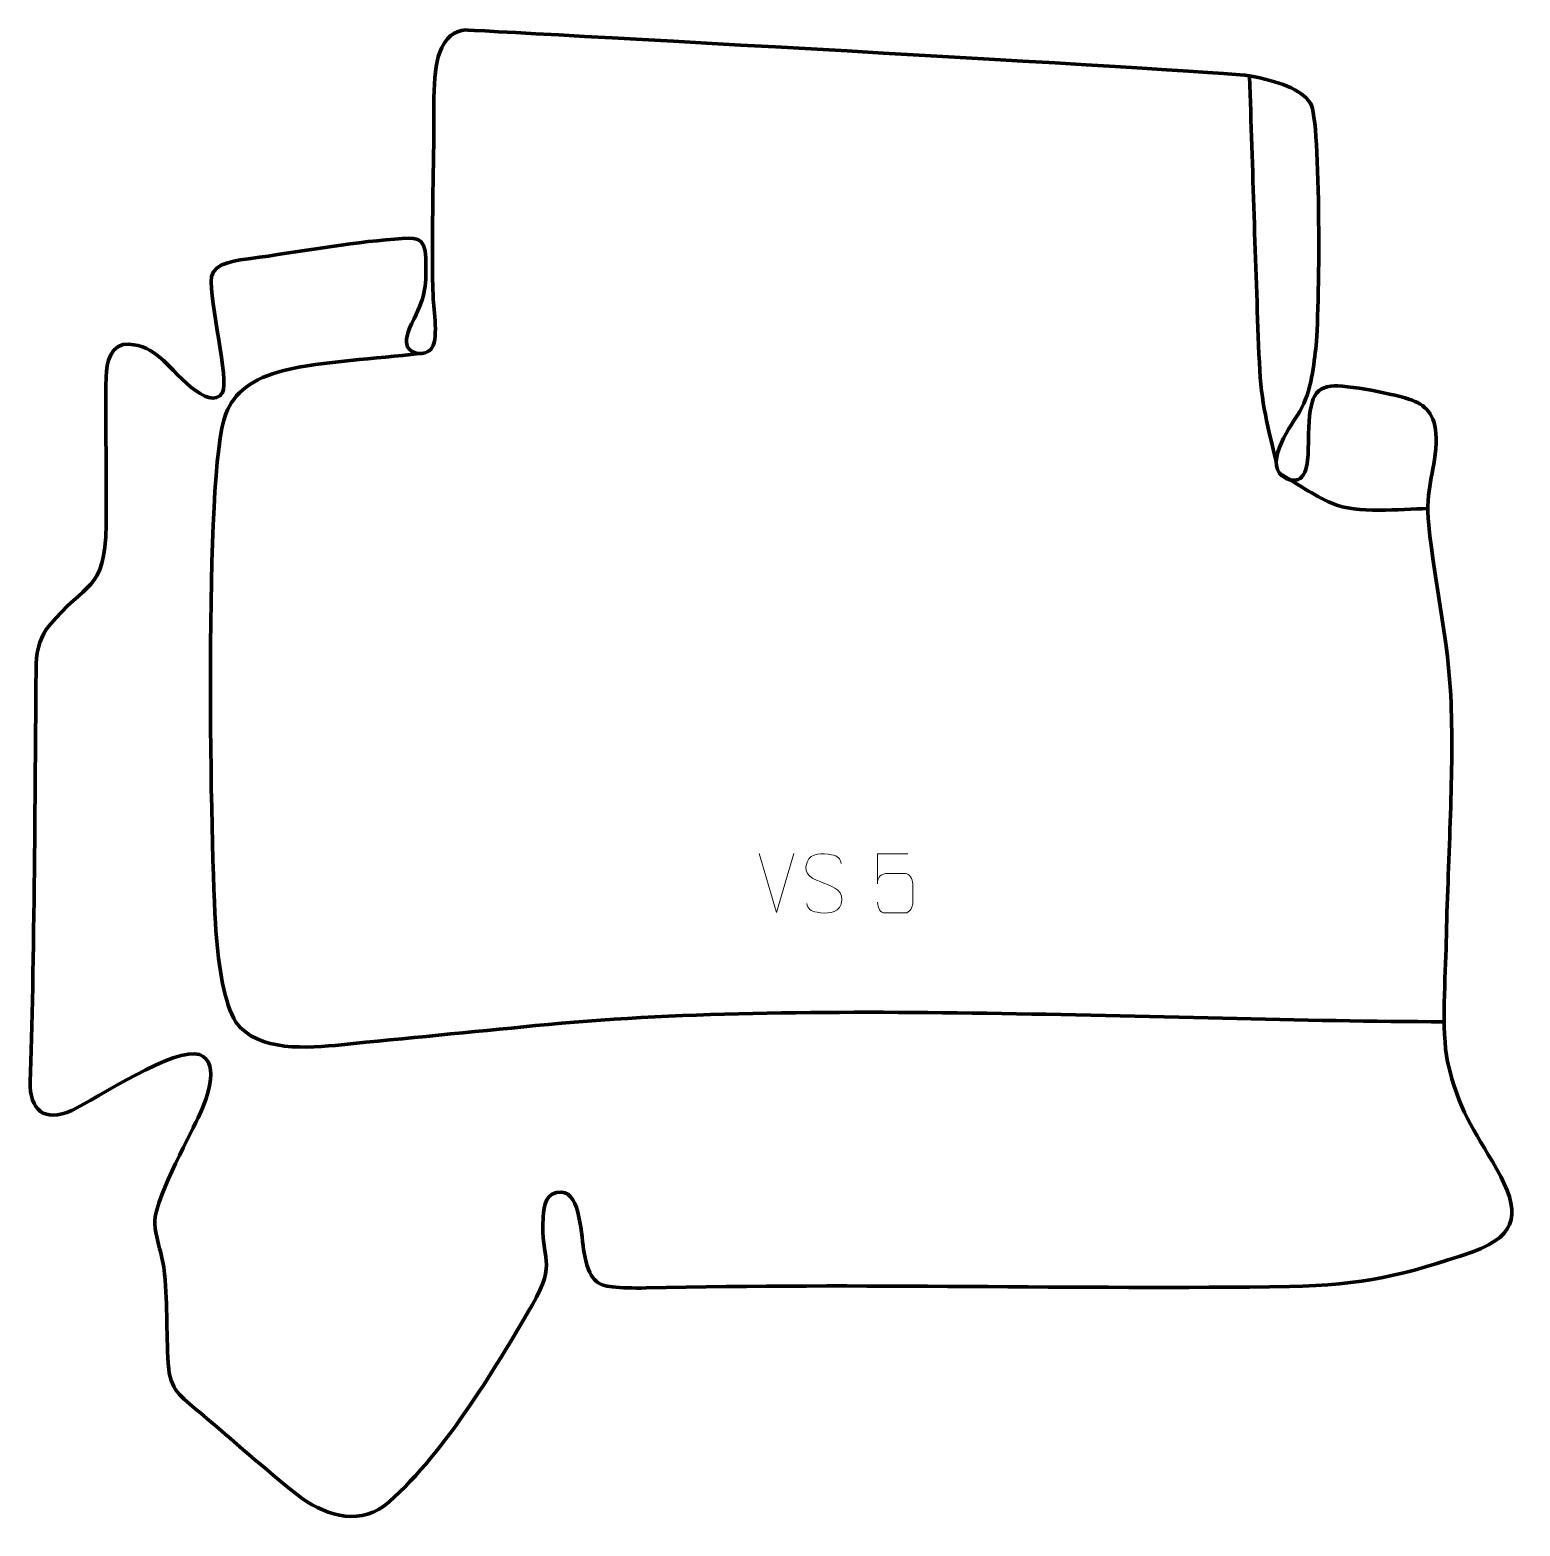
# Model space of a CAD drawing. Header units: millimetres. Extents: x 1067 to 1695, y 71 to 701.
import ezdxf

# ---------------------------------------------------------------- set-up
doc = ezdxf.new("R2010")
doc.units = ezdxf.units.MM
doc.header["$MEASUREMENT"] = 0
doc.layers.add('layer 2', color=7, linetype='Continuous')
doc.layers.add('layer 3', color=7, linetype='Continuous')

msp = doc.modelspace()

# ---------------------------------------------------------------- linework, layer by layer
at = {"layer": 'layer 2', "color": 142, "lineweight": 158}
for points, knots in [([(1592.741, 519.5667), (1588.1911, 537.9846), (1586.2108, 545.3085), (1585.4444, 564.7323), (1585.4444, 564.7323), (1583.9175, 603.6987), (1582.8238, 642.7342), (1581.4445, 681.7182), (1581.4445, 681.7182), (1581.4445, 681.7182), (1581.4339, 682.0191), (1581.4339, 682.0191)], [0, 0, 0, 0, 0.25, 0.25, 0.25, 0.25, 0.5, 0.5, 0.5, 0.5, 1, 1, 1, 1]), ([(1663.5165, 283.4113), (1545.6657, 283.6797), (1395.0926, 293.2268), (1280.5796, 281.7879), (1280.5796, 281.7879), (1253.3025, 279.0132), (1226.0108, 276.4994), (1198.7294, 273.7368), (1198.7294, 273.7368), (1184.8686, 272.33), (1163.5604, 270.5443), (1154.2374, 283.1949), (1154.2374, 283.1949), (1149.3935, 291.4327), (1146.9884, 305.833), (1145.8554, 321.7024), (1145.8554, 321.7024), (1143.5656, 353.7792), (1140.5553, 516.0884), (1149.9738, 539.5693), (1149.9738, 539.5693), (1153.6634, 548.7672), (1160.995, 554.4995), (1174.3934, 557.813), (1174.3934, 557.813), (1190.862, 561.8855), (1213.645, 562.7874), (1231.4185, 564.9803)], [0, 0, 0, 0, 0.125, 0.125, 0.125, 0.125, 0.25, 0.25, 0.25, 0.25, 0.375, 0.375, 0.375, 0.375, 0.5, 0.5, 0.5, 0.5, 0.625, 0.625, 0.625, 0.625, 0.75, 0.75, 0.75, 0.75, 1, 1, 1, 1]), ([(1656.6696, 499.6958), (1644.6247, 499.4748), (1627.1117, 497.3037), (1616.1199, 501.8875), (1616.1199, 501.8875), (1608.4927, 505.2474), (1601.34, 510.2728), (1594.1423, 514.5264)], [0, 0, 0, 0, 0.33333333, 0.33333333, 0.33333333, 0.33333333, 1, 1, 1, 1])]:
    msp.add_open_spline(points, degree=3, knots=knots, dxfattribs=at)
at = {"layer": 'layer 3', "color": 242, "lineweight": 158}
msp.add_open_spline([(1251.2538, 701.3916), (1246.1115, 700.8292), (1242.6927, 698.439), (1240.0543, 691.6528), (1240.0543, 691.6528), (1237.0237, 683.8572), (1237.7152, 662.4639), (1237.6206, 653.1308), (1237.6206, 653.1308), (1237.3887, 631.7495), (1236.6671, 610.4054), (1237.3369, 589.0224), (1237.3369, 589.0224), (1237.5296, 583.2287), (1240.0381, 570.4974), (1236.2216, 566.5886), (1236.2216, 566.5886), (1233.9129, 564.2241), (1228.4063, 564.4588), (1226.614, 567.9015), (1226.614, 567.9015), (1225.4059, 570.2222), (1226.3781, 573.8664), (1229.336, 579.6407), (1229.336, 579.6407), (1234.3298, 589.389), (1234.6006, 594.1783), (1234.2866, 605.1953), (1234.2866, 605.1953), (1234.0119, 614.8342), (1229.9376, 613.8666), (1221.2147, 613.2305), (1221.2147, 613.2305), (1201.5008, 611.7931), (1180.3195, 607.741), (1160.5247, 605.051), (1160.5247, 605.051), (1155.6246, 604.3931), (1145.0558, 603.5048), (1143.9037, 597.4905), (1143.9037, 597.4905), (1143.0094, 586.5679), (1151.5553, 553.6353), (1148.6272, 548.6604), (1148.6272, 548.6604), (1143.1736, 539.3946), (1127.1891, 559.1778), (1122.8209, 562.8946), (1122.8209, 562.8946), (1118.412, 566.6461), (1114.9521, 568.4547), (1109.1558, 569.012), (1109.1558, 569.012), (1101.4702, 569.3601), (1099.6363, 561.1817), (1099.5301, 555.1389), (1099.5301, 555.1389), (1099.2822, 534.3078), (1099.7163, 513.5768), (1099.6167, 492.7929), (1099.6167, 492.7929), (1098.9917, 463.9864), (1090.8799, 469.1629), (1075.3447, 450.1006), (1075.3447, 450.1006), (1072.5151, 446.6289), (1070.1487, 440.5224), (1070.083, 434.2711), (1070.083, 434.2711), (1069.6532, 393.3853), (1069.3346, 301.392), (1067.4776, 258.141), (1067.4776, 258.141), (1067.4416, 246.1607), (1073.4645, 240.8653), (1085.0508, 246.0245), (1085.0508, 246.0245), (1095.4675, 251.1113), (1129.1944, 273.2218), (1138.9119, 269.5629), (1138.9119, 269.5629), (1148.4211, 265.9824), (1141.2389, 249.0308), (1138.3701, 242.9744), (1138.3701, 242.9744), (1133.9179, 233.8169), (1119.3256, 206.689), (1120.0226, 197.9372), (1120.0226, 197.9372), (1120.8597, 190.8538), (1123.3855, 184.9179), (1124.2047, 177.1419), (1124.2047, 177.1419), (1125.5411, 163.6163), (1124.762, 150.1546), (1125.9626, 137.0515), (1125.9626, 137.0515), (1126.8395, 127.4829), (1132.6989, 124.2404), (1139.5212, 118.4142), (1139.5212, 118.4142), (1152.8288, 107.0653), (1166.5609, 94.8718), (1180.1797, 84.0262), (1180.1797, 84.0262), (1190.6382, 75.9774), (1204.7851, 70.88), (1216.6426, 79.2085), (1216.6426, 79.2085), (1240.522, 99.1173), (1263.3914, 136.8328), (1279.0576, 163.964), (1279.0576, 163.964), (1290.0527, 183.0059), (1282.5773, 182.3708), (1283.7093, 201.0106), (1283.7093, 201.0106), (1284.0192, 206.1147), (1285.0626, 211.8839), (1291.476, 211.6174), (1291.476, 211.6174), (1299.6251, 211.2787), (1299.7737, 192.5034), (1301.002, 186.0381), (1301.002, 186.0381), (1303.1771, 174.5884), (1306.4951, 172.2475), (1312.9669, 171.6627), (1312.9669, 171.6627), (1316.6083, 171.3336), (1321.4627, 171.1024), (1327.1507, 171.2382), (1327.1507, 171.2382), (1417.171, 173.3891), (1508.084, 170.5065), (1598.3609, 171.8183), (1598.3609, 171.8183), (1629.0608, 172.4079), (1646.6419, 176.5146), (1675.6054, 186.4804), (1675.6054, 186.4804), (1695.4992, 193.6863), (1695.4186, 203.9087), (1685.6144, 221.3607), (1685.6144, 221.3607), (1675.7312, 238.4676), (1669.7043, 246.1119), (1664.9238, 266.4846), (1664.9238, 266.4846), (1662.2557, 280.2493), (1664.0948, 302.2349), (1664.3653, 316.9758), (1664.3653, 316.9758), (1665.0417, 350.0858), (1667.5263, 385.2192), (1666.4299, 418.0844), (1666.4299, 418.0844), (1665.3393, 444.2539), (1659.6029, 467.331), (1656.9957, 492.7227), (1656.9957, 492.7227), (1655.5583, 508.9323), (1659.2874, 513.388), (1660.1332, 527.4072), (1660.1332, 527.4072), (1660.4429, 538.5326), (1656.465, 542.8964), (1649.9505, 545.3395), (1649.9505, 545.3395), (1643.4894, 547.7624), (1621.991, 552.0887), (1615.7537, 551.3118), (1615.7537, 551.3118), (1607.1437, 550.2391), (1606.405, 542.8939), (1606.2326, 524.733), (1606.2326, 524.733), (1606.1801, 519.2013), (1605.3866, 508.4581), (1596.8826, 512.4168), (1596.8826, 512.4168), (1586.7302, 517.1429), (1597.9334, 533.4785), (1601.6469, 538.9899), (1601.6469, 538.9899), (1607.3139, 547.4005), (1608.3434, 558.6654), (1609.3849, 567.0061), (1609.3849, 567.0061), (1611.0225, 580.1212), (1611.7526, 663.2308), (1607.1492, 670.5092), (1607.1492, 670.5092), (1603.4536, 676.3525), (1593.3497, 679.8682), (1581.4339, 682.0191), (1581.4339, 682.0191), (1569.5181, 684.1699), (1251.2538, 701.3916), (1251.2538, 701.3916)], degree=3, knots=[0, 0, 0, 0, 0.01960784, 0.01960784, 0.01960784, 0.01960784, 0.03921569, 0.03921569, 0.03921569, 0.03921569, 0.05882353, 0.05882353, 0.05882353, 0.05882353, 0.07843137, 0.07843137, 0.07843137, 0.07843137, 0.09803922, 0.09803922, 0.09803922, 0.09803922, 0.11764706, 0.11764706, 0.11764706, 0.11764706, 0.1372549, 0.1372549, 0.1372549, 0.1372549, 0.15686275, 0.15686275, 0.15686275, 0.15686275, 0.17647059, 0.17647059, 0.17647059, 0.17647059, 0.19607843, 0.19607843, 0.19607843, 0.19607843, 0.21568627, 0.21568627, 0.21568627, 0.21568627, 0.23529412, 0.23529412, 0.23529412, 0.23529412, 0.25490196, 0.25490196, 0.25490196, 0.25490196, 0.2745098, 0.2745098, 0.2745098, 0.2745098, 0.29411765, 0.29411765, 0.29411765, 0.29411765, 0.31372549, 0.31372549, 0.31372549, 0.31372549, 0.33333333, 0.33333333, 0.33333333, 0.33333333, 0.35294118, 0.35294118, 0.35294118, 0.35294118, 0.37254902, 0.37254902, 0.37254902, 0.37254902, 0.39215686, 0.39215686, 0.39215686, 0.39215686, 0.41176471, 0.41176471, 0.41176471, 0.41176471, 0.43137255, 0.43137255, 0.43137255, 0.43137255, 0.45098039, 0.45098039, 0.45098039, 0.45098039, 0.47058824, 0.47058824, 0.47058824, 0.47058824, 0.49019608, 0.49019608, 0.49019608, 0.49019608, 0.50980392, 0.50980392, 0.50980392, 0.50980392, 0.52941176, 0.52941176, 0.52941176, 0.52941176, 0.54901961, 0.54901961, 0.54901961, 0.54901961, 0.56862745, 0.56862745, 0.56862745, 0.56862745, 0.58823529, 0.58823529, 0.58823529, 0.58823529, 0.60784314, 0.60784314, 0.60784314, 0.60784314, 0.62745098, 0.62745098, 0.62745098, 0.62745098, 0.64705882, 0.64705882, 0.64705882, 0.64705882, 0.66666667, 0.66666667, 0.66666667, 0.66666667, 0.68627451, 0.68627451, 0.68627451, 0.68627451, 0.70588235, 0.70588235, 0.70588235, 0.70588235, 0.7254902, 0.7254902, 0.7254902, 0.7254902, 0.74509804, 0.74509804, 0.74509804, 0.74509804, 0.76470588, 0.76470588, 0.76470588, 0.76470588, 0.78431373, 0.78431373, 0.78431373, 0.78431373, 0.80392157, 0.80392157, 0.80392157, 0.80392157, 0.82352941, 0.82352941, 0.82352941, 0.82352941, 0.84313725, 0.84313725, 0.84313725, 0.84313725, 0.8627451, 0.8627451, 0.8627451, 0.8627451, 0.88235294, 0.88235294, 0.88235294, 0.88235294, 0.90196078, 0.90196078, 0.90196078, 0.90196078, 0.92156863, 0.92156863, 0.92156863, 0.92156863, 0.94117647, 0.94117647, 0.94117647, 0.94117647, 0.96078431, 0.96078431, 0.96078431, 0.96078431, 1, 1, 1, 1], dxfattribs=at)
at = {"layer": 'layer 3', "color": 250, "lineweight": 9}
for points in [[(1382.1131, 329.4049), (1382.1131, 329.4049), (1374.7913, 354.3585), (1374.7913, 354.3585)], [(1389.435, 354.3585), (1389.435, 354.3585), (1382.1132, 329.4049), (1382.1132, 329.4049)]]:
    msp.add_open_spline(points, degree=3, dxfattribs=at)
for points, knots in [([(1402.1131, 341.8817), (1397.8648, 343.3521), (1392.9567, 345.1479), (1394.9618, 350.6682), (1394.9618, 350.6682), (1396.4653, 354.8081), (1401.6789, 354.4196), (1405.2825, 353.8185), (1405.2825, 353.8185), (1408.1431, 353.3413), (1409.0078, 352.1281), (1409.3184, 350.044)], [0, 0, 0, 0, 0.25, 0.25, 0.25, 0.25, 0.5, 0.5, 0.5, 0.5, 1, 1, 1, 1]), ([(1437.5018, 354.1626), (1437.5018, 354.1626), (1424.6501, 354.1626), (1424.6501, 354.1626), (1424.6501, 354.1626), (1424.6504, 349.932), (1424.6504, 345.7011), (1424.6501, 341.4699), (1424.6501, 341.4699), (1424.6498, 344.78), (1426.2808, 345.8518), (1429.0928, 345.9123), (1429.0928, 345.9123), (1431.5324, 345.9126), (1433.9719, 345.9126), (1436.4111, 345.9123), (1436.4111, 345.9123), (1438.0609, 345.9191), (1439.5358, 343.5386), (1439.5643, 341.4699), (1439.5643, 341.4699), (1439.564, 338.8826), (1439.564, 336.295), (1439.5643, 333.7073), (1439.5643, 333.7073), (1439.6105, 331.7479), (1438.1111, 329.3116), (1436.4852, 329.2531), (1436.4852, 329.2531), (1434.5287, 329.2534), (1429.6337, 329.2534), (1427.6767, 329.2531), (1427.6767, 329.2531), (1425.8312, 329.2443), (1424.7241, 331.2091), (1424.7033, 333.7602)], [0, 0, 0, 0, 0.1, 0.1, 0.1, 0.1, 0.2, 0.2, 0.2, 0.2, 0.3, 0.3, 0.3, 0.3, 0.4, 0.4, 0.4, 0.4, 0.5, 0.5, 0.5, 0.5, 0.6, 0.6, 0.6, 0.6, 0.7, 0.7, 0.7, 0.7, 0.8, 0.8, 0.8, 0.8, 1, 1, 1, 1]), ([(1402.1131, 341.8816), (1406.1317, 340.2349), (1411.1612, 338.3466), (1409.3272, 332.9863), (1409.3272, 332.9863), (1407.8674, 328.7199), (1402.9566, 328.9766), (1399.2305, 329.5313), (1399.2305, 329.5313), (1396.4805, 329.9411), (1395.2596, 331.1546), (1394.8816, 333.2668)], [0, 0, 0, 0, 0.25, 0.25, 0.25, 0.25, 0.5, 0.5, 0.5, 0.5, 1, 1, 1, 1])]:
    msp.add_open_spline(points, degree=3, knots=knots, dxfattribs=at)

doc.saveas('drawing.dxf')
